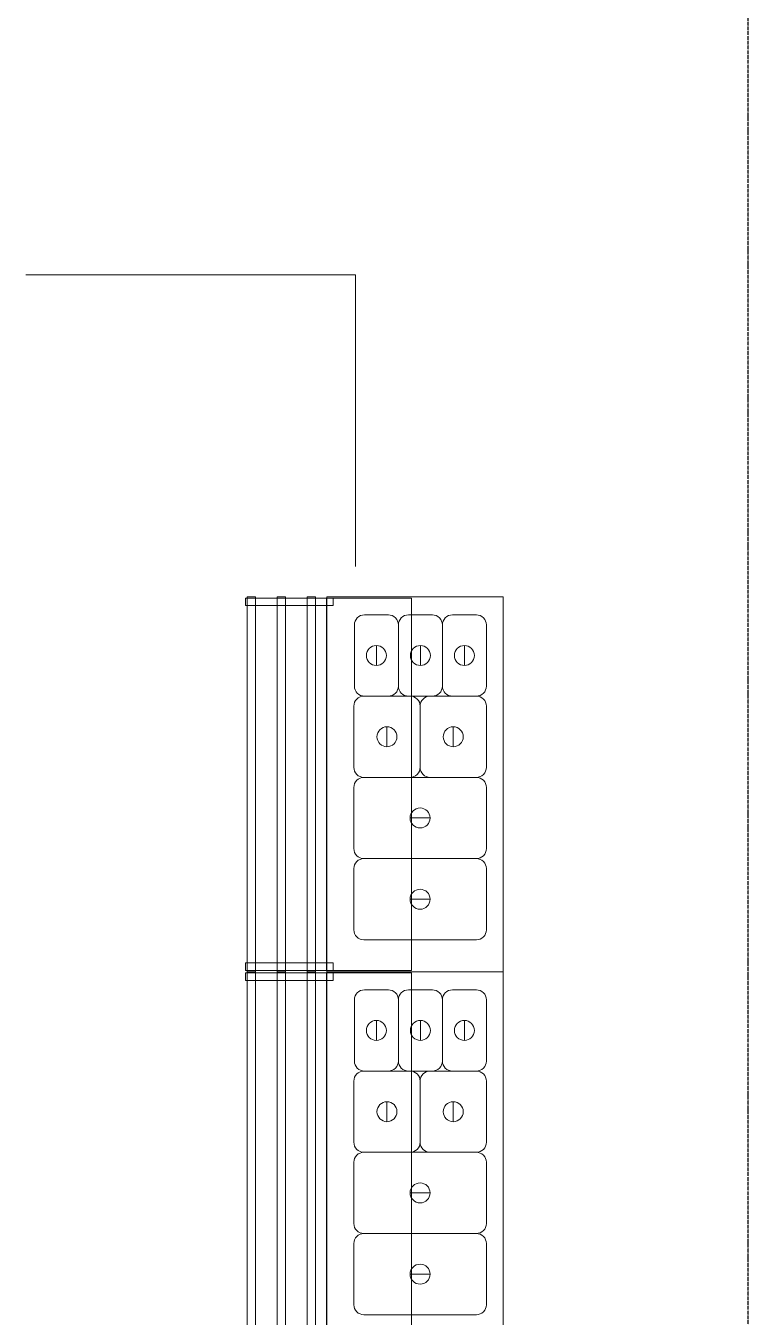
# Model space of a CAD drawing. Header units: millimetres. Extents: x 2162 to 93478, y -2737 to 52379.
# Drawn here: x 36273 to 39162, y 15165 to 20332 of the extents above; entities that cross this region are included whole.
import ezdxf

# ---------------------------------------------------------------- set-up
doc = ezdxf.new("R2010")
doc.units = ezdxf.units.MM
doc.linetypes.add('Штрихпунктир 15 х 2 х 2 мм', pattern=[19, 15, -2, 0, -2])
doc.linetypes.add('Штрихпунктирная', pattern=[30, 25, -2.25, 0.5, -2.25])
doc.layers.add('Axes', color=40, linetype='Штрихпунктирная')
doc.layers.add('equipment 1', color=4, linetype='Continuous', lineweight=9)
doc.linetypes.add('ограждение1', pattern='A,6.35,-2.54,[133,ltypeshp.shx,S=2.54,R=0,X=-2.54,Y=0],-2.54,25.4', length=36.83)

# ---------------------------------------------------------------- blocks, each defined once
blk = doc.blocks.new('kitchen0433 det')
at = {"color": 0}
for p, q in [((852.5, 442), (772.5, 442)), ((527.5, 397.5), (447.5, 397.5)), ((-162.5, 225), (-162.5, 305)), ((162.5, 225), (162.5, 305)), ((852.5, 266), (772.5, 266)), ((527.5, 132.5), (447.5, 132.5)), ((852.5, 90), (772.5, 90))]:
    blk.add_line(p, q, dxfattribs=at)
for points in [[(-325, 40), (-325, 490, -0.414214), (-285, 530), (-40, 530, -0.414214), (0, 490), (0, 40, -0.414214), (-40, 0), (-285, 0, -0.414214)], [(0, 40), (0, 490, -0.414214), (40, 530), (285, 530, -0.414214), (325, 490), (325, 40, -0.414214), (285, 0), (40, 0, -0.414214)], [(365, 530), (610, 530, -0.414214), (650, 490), (650, 305, -0.414214), (610, 265), (365, 265, -0.414214), (325, 305), (325, 490, -0.414214)], [(690, 530), (935, 530, -0.414214), (975, 490), (975, 394, -0.414214), (935, 354), (690, 354, -0.414214), (650, 394), (650, 490, -0.414214)], [(690, 354), (935, 354, -0.414214), (975, 314), (975, 218, -0.414214), (935, 178), (690, 178, -0.414214), (650, 218), (650, 314, -0.414214)], [(365, 265), (610, 265, -0.414214), (650, 225), (650, 40, -0.414214), (610, 0), (365, 0, -0.414214), (325, 40), (325, 225, -0.414214)], [(690, 178), (935, 178, -0.414214), (975, 138), (975, 42, -0.414214), (935, 2), (690, 2, -0.414214), (650, 42), (650, 138, -0.414214)]]:
    blk.add_lwpolyline(points, format="xyb", close=True, dxfattribs=at)
for centre in [(812.5, 442), (487.5, 397.5), (-162.5, 265), (162.5, 265), (812.5, 266), (487.5, 132.5), (812.5, 90)]:
    blk.add_circle(centre, 40, dxfattribs=at)
blk = doc.blocks.new('quipment0432')
at = {"color": 0}
for p, q in [((-705, 1500), (-705, 0)), ((0, 1500), (-705, 1500)), ((-705, 1500), (0, 1500)), ((0, 1500), (0, 0)), ((0, 0), (-705, 0)), ((0, 0), (-705, 0)), ((-705, 0), (0, 0)), ((0, 0), (-30, 0))]:
    blk.add_line(p, q, dxfattribs=at)
at = {"color": 0, "elevation": 760.9}
for points in [[(-1023.8, 1500), (-989.9, 1500), (-989.9, 0), (-1023.8, 0)], [(-903.8, 1500), (-869.9, 1500), (-869.9, 0), (-903.8, 0)], [(-783.8, 1500), (-749.9, 1500), (-749.9, 0), (-783.8, 0)], [(-1030, 1495), (-680, 1495), (-680, 1464.6), (-1030, 1464.6)], [(-1030, 35.4), (-680, 35.4), (-680, 5), (-1030, 5)]]:
    blk.add_lwpolyline(points, close=True, dxfattribs=at)
at = {"color": 0, "ltscale": 600}
blk.add_lwpolyline([(0, 1500), (0, 0), (-705, 0), (-705, 1500)], close=True, dxfattribs=at)
at = {"color": 0}
blk.add_lwpolyline([(-526.9, 1500), (0, 1500), (0, 1194.8)], dxfattribs=at)
blk.add_lwpolyline([(-706, 1495), (-366, 1495), (-366, 5), (-706, 5)], close=True, dxfattribs=at)
at = {"color": 0, "extrusion": (0, 0, -1), "zscale": -1, "rotation": 90}
blk.add_blockref('kitchen0433 det', (597, 452.5, -864), dxfattribs=at)

msp = doc.modelspace()

# ---------------------------------------------------------------- linework, layer by layer
at = {"layer": 'Axes', "linetype": 'Штрихпунктир 15 х 2 х 2 мм'}
msp.add_line((39162.1, -1937.4), (39162.1, 21035.1), dxfattribs=at)
at = {"layer": 'equipment 1', "linetype": 'ограждение1', "ltscale": 10}
msp.add_lwpolyline([(36273.4, 19336.1), (37591.9, 19335.7), (37591.9, 18168.3)], dxfattribs=at)

# ---------------------------------------------------------------- block references
at = {"layer": 'equipment 1'}
for p in [(38182.1, 16547.4), (38182.1, 15047.4)]:
    msp.add_blockref('quipment0432', p, dxfattribs=at)

doc.saveas('drawing.dxf')
